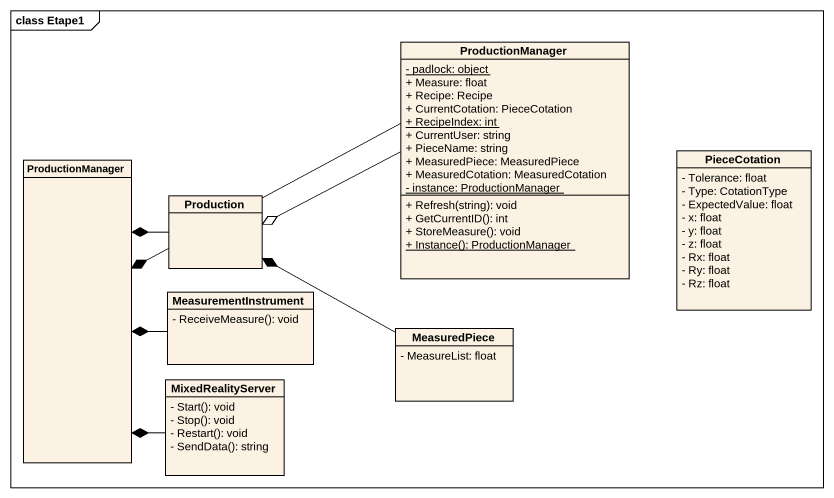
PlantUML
@startuml
mainframe class Etape1
hide circle
hide empty members
skinparam classAttributeIconSize 0
class ProductionManager {
  {static} - padlock: object
  + Measure: float
  + Recipe: Recipe
  + CurrentCotation: PieceCotation
  {static} + RecipeIndex: int
  + CurrentUser: string
  + PieceName: string
  + MeasuredPiece: MeasuredPiece
  + MeasuredCotation: MeasuredCotation
  {static} - instance: ProductionManager
  + Refresh(string): void
  + GetCurrentID(): int
  + StoreMeasure(): void
  {static} + Instance(): ProductionManager
}
class PieceCotation {
  - Tolerance: float
  - Type: CotationType
  - ExpectedValue: float
  - x: float
  - y: float
  - z: float
  - Rx: float
  - Ry: float
  - Rz: float
}
class "ProductionManager" as ProductionManager_2
class Production
class MeasurementInstrument {
  - ReceiveMeasure(): void
}
class MeasuredPiece {
  - MeasureList: float
}
class MixedRealityServer {
  - Start(): void
  - Stop(): void
  - Restart(): void
  - SendData(): string
}
ProductionManager -left-* ProductionManager_2
ProductionManager -left-o Production
Production -left-* ProductionManager_2
MeasurementInstrument -left-* ProductionManager_2
MeasuredPiece -left-* Production
MixedRealityServer -up-* ProductionManager_2
@enduml
